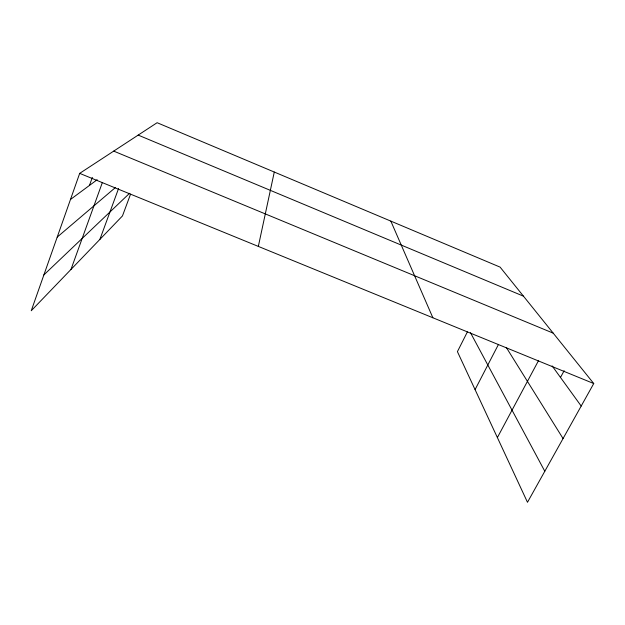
<?xml version="1.0" encoding="UTF-8"?>
<svg xmlns="http://www.w3.org/2000/svg" width="625" height="625" viewBox="0 0 625 625"><rect width="100%" height="100%" fill="white"/><g stroke="black" fill="none" stroke-linecap="round" stroke-linejoin="round"><path stroke-width="0.94" d="M258.336 246.406L274.281 172.047M467.383 331.914L457.414 351.648L527.484 502.289L593.75 383.547L500.094 267.117L157.117 122.711L79.688 173.367L31.25 310.734L122.461 215.937L130.586 194.086M89.477 185.422L92.344 177.391M70.977 269.445L102.383 182.461M99.891 239.398L118.539 188.594M475.078 389.609L498.5 344.367M497.383 437.578L538.641 360.391M560.484 377.445L564.156 370.727M43.875 274.922L129.562 193.297M57.211 237.109L115.414 187.539M70.484 199.469L97.164 179.734M79.688 173.367L593.75 383.547M113.703 151.109L553.203 333.148M138.18 135.102L523.453 296.164M552.141 365.914L581.195 406.047M506.297 347.438L563.055 438.547M470.492 332.711L544.797 471.258M390.828 221.109L432.875 317.773"/></g></svg>
